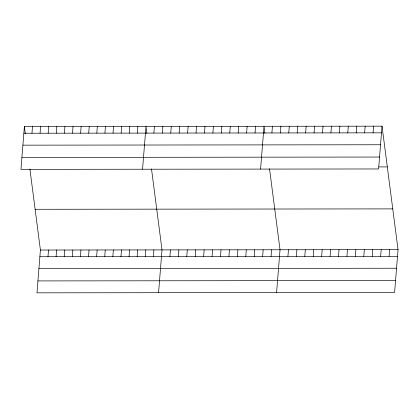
<?xml version="1.0" encoding="UTF-8"?>
<svg xmlns="http://www.w3.org/2000/svg" width="419" height="419" viewBox="0 0 419 419"><rect width="100%" height="100%" fill="white"/><g stroke="black" fill="none" stroke-linecap="round" stroke-linejoin="round"><path stroke-width="0.63" d="M24.391 126.564L20.95 169.365L378.587 168.962L382.028 126.161L24.391 126.564L25.302 133.572M31.964 133.237L32.499 126.559M40.067 133.226L40.606 126.548M48.175 133.216L48.714 126.538M29.906 169.061L40.413 250.038L36.972 292.839L394.609 292.436L398.05 249.635L382.028 126.161M56.282 133.205L56.822 126.528M47.981 256.706L48.52 250.028M64.39 133.2L64.924 126.522M56.088 256.695L56.628 250.017M72.497 133.19L73.032 126.512M64.196 256.69L64.73 250.012M80.6 133.179L81.139 126.501M72.304 256.679L72.838 250.002M88.708 133.169L89.247 126.491M80.406 256.669L80.946 249.991M96.815 133.163L97.349 126.486M88.514 256.658L89.053 249.981M104.923 133.153L105.457 126.475M96.621 256.653L97.156 249.975M113.025 133.142L113.565 126.465M104.729 256.643L105.263 249.965M121.133 133.132L121.672 126.454M112.831 256.632L113.371 249.954M129.241 133.127L129.775 126.449M120.939 256.622L121.479 249.944M137.348 133.116L137.882 126.438M129.047 256.617L129.586 249.939M142.549 169.229L145.99 126.428L146.896 133.431M137.154 256.606L137.689 249.928M153.883 133.095L154.422 126.418M145.262 256.596L145.796 249.918M162.315 133.09L162.85 126.412M153.364 256.585L153.904 249.907M170.743 133.08L171.282 126.402M158.565 292.698L162.012 249.902L151.505 168.925M179.175 133.069L179.709 126.391M169.905 256.569L170.439 249.892M187.602 133.059L188.141 126.381M178.332 256.559L178.871 249.881M196.034 133.048L196.569 126.37M186.764 256.548L187.298 249.871M204.462 133.038L205.001 126.365M195.191 256.538L195.731 249.86M212.894 133.032L213.428 126.355M203.624 256.528L204.158 249.855M221.321 133.022L221.861 126.344M212.051 256.522L212.59 249.844M229.753 133.012L230.293 126.334M220.483 256.512L221.017 249.834M238.181 133.001L238.72 126.323M228.91 256.501L229.45 249.824M246.613 132.991L247.152 126.313M237.343 256.491L237.882 249.813M255.045 132.98L255.58 126.308M245.775 256.48L246.309 249.803M260.566 169.098L264.012 126.297L264.918 133.3M254.202 256.475L254.742 249.797M271.905 132.964L272.439 126.287M262.634 256.465L263.169 249.787M280.332 132.954L280.871 126.276M271.062 256.454L271.601 249.776M288.764 132.943L289.299 126.266M276.587 292.567L280.028 249.766L269.522 168.789M297.191 132.933L297.731 126.26M287.921 256.433L288.461 249.755M305.624 132.928L306.158 126.25M296.353 256.423L296.888 249.75M314.051 132.917L314.59 126.239M304.781 256.418L305.32 249.74M322.483 132.907L323.023 126.229M313.213 256.407L313.752 249.729M330.916 132.896L331.45 126.219M321.64 256.397L322.18 249.719M339.343 132.886L339.882 126.208M330.072 256.386L330.612 249.708M347.775 132.875L348.309 126.203M338.505 256.376L339.039 249.698M356.202 132.87L356.742 126.192M346.932 256.37L347.471 249.693M364.635 132.86L365.169 126.182M355.364 256.36L355.899 249.682M373.062 132.849L373.601 126.171M363.792 256.349L364.331 249.672M372.224 256.339L372.758 249.661M380.651 256.328L381.19 249.651M389.083 256.318L389.618 249.645M23.857 133.242L381.494 132.839M22.898 145.163L380.536 144.759M21.908 157.444L379.546 157.041M378.886 166.919L387.318 166.909M35.128 209.291L392.765 208.887M40.413 250.038L398.05 249.635M39.878 256.716L397.511 256.313M38.915 268.637L396.552 268.233M37.93 280.919L395.567 280.515"/></g></svg>
